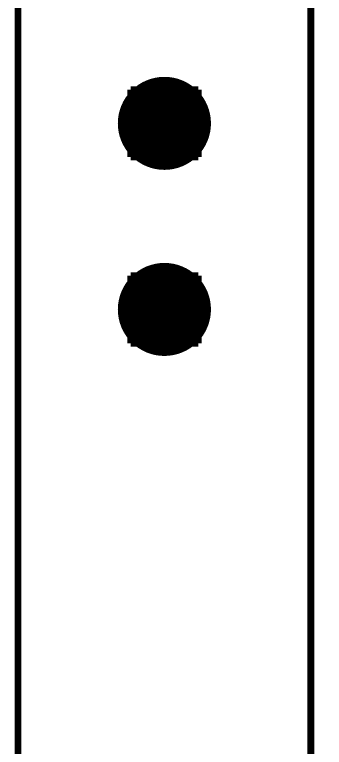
# Model space of a CAD drawing. Extents: x -20 to 155, y -91 to 215.
# Drawn here: x -16.13 to -4.49, y 90.92 to 118.49 of the extents above; entities that cross this region are included whole.
import ezdxf

# ---------------------------------------------------------------- set-up
doc = ezdxf.new("R2010")
doc.units = 0
doc.header["$MEASUREMENT"] = 0
doc.layers.get('0').update_dxf_attribs({"linetype": 'CONTINUOUS'})
for name, color, linetype in [('25-334-0_BOT', 7, 'CONTINUOUS'), ('25-334-0_DRD', 7, 'CONTINUOUS'), ('25-334-0_DRL', 2, 'CONTINUOUS'), ('25-334-0_IN1', 4, 'CONTINUOUS'), ('25-334-0_IN2', 3, 'CONTINUOUS'), ('25-334-0_SMB', 5, 'CONTINUOUS'), ('25-334-0_SMT', 10, 'CONTINUOUS'), ('25-334-0_TOP', 11, 'CONTINUOUS'), ('THRUHOLE_NPT', 8, 'CONTINUOUS')]:
    doc.layers.add(name, color=color, linetype=linetype)

# ---------------------------------------------------------------- blocks, each defined once
blk = doc.blocks.new('ROUND_1')
at = {"const_width": 1.75006}
blk.add_lwpolyline([(-0.87503, 0, 1), (0.87503, 0, 1)], format="xyb", close=True, dxfattribs=at)

msp = doc.modelspace()

# ---------------------------------------------------------------- linework, layer by layer
at = {"layer": '25-334-0_DRD', "const_width": 0.254}
for points in [[(-15.99946, -4.99872), (155.00096, -4.99872), (155.00096, 215.00084), (-4.99872, 215.00084), (-4.99872, 189.35954), (-15.99946, 189.35954), (-15.99946, -4.99872)], [(-11.77036, 115.66906), (-11.77036, 113.12906)], [(-9.23036, 115.66906), (-11.77036, 115.66906)], [(-9.23036, 115.66906), (-11.77036, 113.12906)], [(-9.23036, 113.12906), (-11.77036, 115.66906)], [(-9.23036, 113.12906), (-9.23036, 115.66906)], [(-11.77036, 113.12906), (-9.23036, 113.12906)], [(-11.77036, 108.66882), (-11.77036, 106.12882)], [(-9.23036, 108.66882), (-11.77036, 108.66882)], [(-9.23036, 108.66882), (-11.77036, 106.12882)], [(-9.23036, 106.12882), (-11.77036, 108.66882)], [(-9.23036, 106.12882), (-9.23036, 108.66882)], [(-11.77036, 106.12882), (-9.23036, 106.12882)]]:
    msp.add_lwpolyline(points, dxfattribs=at)
at = {"layer": '25-334-0_DRL', "const_width": 0.254}
for points in [[(-15.99946, -4.99872), (155.00096, -4.99872), (155.00096, 215.00084), (-4.99872, 215.00084), (-4.99872, 189.35954), (-15.99946, 189.35954), (-15.99946, -4.99872)], [(-4.99872, -4.99872), (-4.99872, 189.35954)]]:
    msp.add_lwpolyline(points, dxfattribs=at)

# ---------------------------------------------------------------- block references
at = {"layer": '25-334-0_BOT'}
for p in [(-10.50036, 114.39906), (-10.50036, 107.39882)]:
    msp.add_blockref('ROUND_1', p, dxfattribs=at)
at = {"layer": '25-334-0_DRL'}
for p in [(-10.50036, 114.39906), (-10.50036, 107.39882)]:
    msp.add_blockref('ROUND_1', p, dxfattribs=at)
at = {"layer": '25-334-0_IN1'}
for p in [(-10.50036, 114.39906), (-10.50036, 107.39882)]:
    msp.add_blockref('ROUND_1', p, dxfattribs=at)
at = {"layer": '25-334-0_IN2'}
for p in [(-10.50036, 114.39906), (-10.50036, 107.39882)]:
    msp.add_blockref('ROUND_1', p, dxfattribs=at)
at = {"layer": '25-334-0_SMB'}
for p in [(-10.50036, 114.39906), (-10.50036, 107.39882)]:
    msp.add_blockref('ROUND_1', p, dxfattribs=at)
at = {"layer": '25-334-0_SMT'}
for p in [(-10.50036, 114.39906), (-10.50036, 107.39882)]:
    msp.add_blockref('ROUND_1', p, dxfattribs=at)
at = {"layer": '25-334-0_TOP'}
for p in [(-10.50036, 114.39906), (-10.50036, 107.39882)]:
    msp.add_blockref('ROUND_1', p, dxfattribs=at)
at = {"layer": 'THRUHOLE_NPT'}
for p in [(-10.50036, 114.39906), (-10.50036, 107.39882)]:
    msp.add_blockref('ROUND_1', p, dxfattribs=at)

doc.saveas('drawing.dxf')
